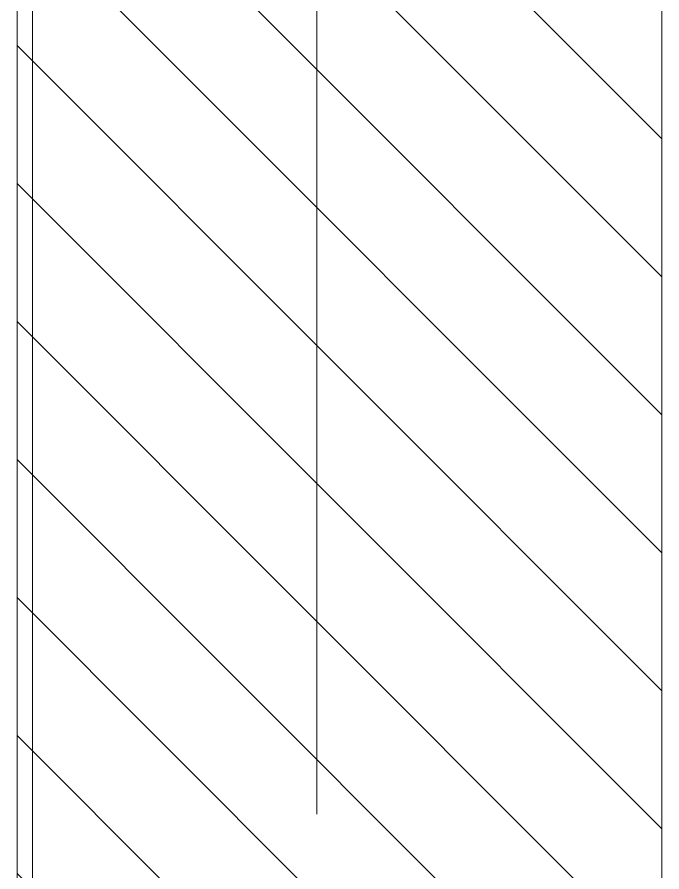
# Model space of a CAD drawing. Header units: millimetres. Extents: x -343543 to 400519, y -115663 to 104219.
# Drawn here: x -149938.1 to -149728.1, y 5036.2 to 5314.4 of the extents above; entities that cross this region are included whole.
import ezdxf
from ezdxf.xclip import XClip

# ---------------------------------------------------------------- set-up
doc = ezdxf.new("R2010")
doc.units = ezdxf.units.MM
doc.header["$XCLIPFRAME"] = 0
doc.linetypes.add('XREF MAT BANG TUONG XAY$0$CENTER', pattern=[50.8, 31.75, -6.35, 6.35, -6.35])
doc.layers.get('0').update_dxf_attribs({"color": 231, "lineweight": 0})
for name, color, linetype, lineweight in [('A-SYMBOLS', 10, 'Continuous', 13), ('XREF MAT BANG TUONG XAY$0$01.Xref _MB T1$0$A-FURN', 8, 'Continuous', 5), ('XREF MAT BANG TUONG XAY$0$01.Xref _MB T1$0$A-TEXT', 8, 'Continuous', 25), ('XREF MAT BANG TUONG XAY$0$A-GRID', 8, 'XREF MAT BANG TUONG XAY$0$CENTER', 15), ('XREF MAT BANG TUONG XAY$0$A-WALL-INT', 8, 'Continuous', 9)]:
    doc.layers.add(name, color=color, linetype=linetype, lineweight=lineweight)
doc.layers.add('XREF MAT BANG TUONG XAY$0$A-FURN', color=8, linetype='Continuous')
doc.layers.add('XREF MAT BANG TUONG XAY$0$A-PATT', color=8, linetype='Continuous')

# ---------------------------------------------------------------- blocks, each defined once
blk = doc.blocks.new('XREF MAT BANG TUONG XAY$0$00.xref_IKIGAI_Truc')
at = {"layer": 'XREF MAT BANG TUONG XAY$0$A-GRID', "color": 8, "ltscale": 20}
blk.add_lwpolyline([(31400, -3920.67), (31400, 22924.44)], dxfattribs=at)
blk = doc.blocks.new('XREF MAT BANG TUONG XAY$0$xref_IKIGAI_Cot')
at = {"layer": 'XREF MAT BANG TUONG XAY$0$A-GRID', "color": 8, "ltscale": 20}
blk.add_lwpolyline([(31400, -3920.67), (31400, 22924.44)], dxfattribs=at)
blk = doc.blocks.new('*U219')
at = {"layer": 'XREF MAT BANG TUONG XAY$0$A-PATT'}
h = blk.add_hatch(dxfattribs=at)
h.set_pattern_fill('ANSI31', color=8, scale=10)
h.set_pattern_definition([(45, (38136.79, -11293.564), (-22.45064, 22.45064), [])])
h.paths.add_polyline_path([(-38.7, 47.5), (2651.3, 47.5), (2651.3, -162.5), (-38.7, -162.5)])
at = {"layer": 'XREF MAT BANG TUONG XAY$0$A-WALL-INT', "color": 8}
blk.add_lwpolyline([(-38.7, 47.5), (2651.3, 47.5), (2651.3, -162.5), (-38.7, -162.5)], close=True, dxfattribs=at)
blk = doc.blocks.new('XREF MAT BANG TUONG XAY$0$01.Xref _MB T1$0$Phong tam')
at = {"layer": 'XREF MAT BANG TUONG XAY$0$01.Xref _MB T1$0$A-FURN', "color": 8, "ltscale": 200}
blk.add_lwpolyline([(-97.6, 2955), (-97.6, 2055)], dxfattribs=at)
blk.add_lwpolyline([(-97.6, 2955), (-97.6, 2055)], dxfattribs=at)
blk.add_lwpolyline([(-97.6, 2955), (-97.6, 2055)], dxfattribs=at)
at = {"layer": 'XREF MAT BANG TUONG XAY$0$A-FURN', "color": 8, "xscale": -1, "rotation": 270}
blk.add_blockref('*U219', (-47.5, 248.7), dxfattribs=at)
blk = doc.blocks.new('01.Xref _MB T1')
at = {"color": 8}
blk.add_blockref('XREF MAT BANG TUONG XAY$0$00.xref_IKIGAI_Truc', (0.00011, 0), dxfattribs=at)
ref = blk.add_blockref('XREF MAT BANG TUONG XAY$0$xref_IKIGAI_Cot', (-0.00927, -0.00001), dxfattribs=at)
XClip(ref).set_block_clipping_path([(-1610.3425959283, -2225.6693134198), (41829.1295208634, 21555.8819575264)])
at = {"layer": 'XREF MAT BANG TUONG XAY$0$01.Xref _MB T1$0$A-TEXT', "color": 8, "xscale": -1}
blk.add_blockref('XREF MAT BANG TUONG XAY$0$01.Xref _MB T1$0$Phong tam', (31395.0001, 2999.99999), dxfattribs=at)

msp = doc.modelspace()

# ---------------------------------------------------------------- block references
at = {"layer": 'A-SYMBOLS'}
msp.add_blockref('01.Xref _MB T1', (-181333.08, 0), dxfattribs=at)

doc.saveas('drawing.dxf')
